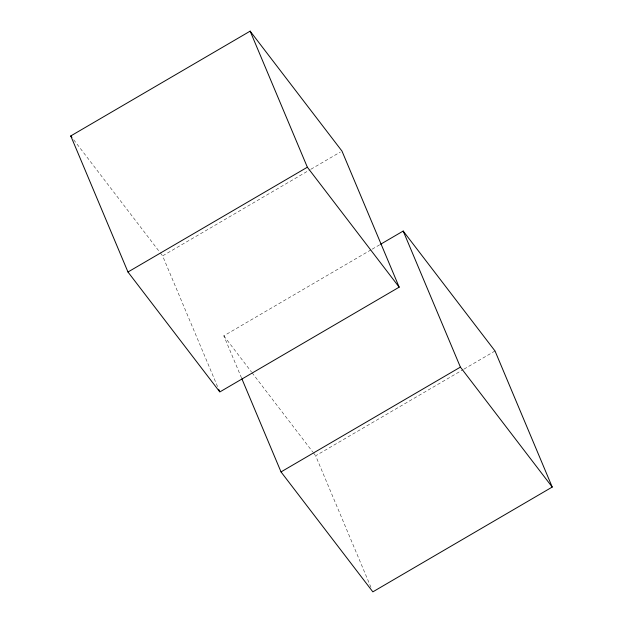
<?xml version="1.0" encoding="UTF-8"?>
<svg xmlns="http://www.w3.org/2000/svg" width="623" height="623" viewBox="0 0 623 623"><rect width="100%" height="100%" fill="white"/><g stroke="black" fill="none" stroke-linecap="round" stroke-linejoin="round"><path stroke-width="0.47" stroke-dasharray="3.12 2.34" d="M217.544 386.579L162.603 255.882L310.129 169.697M310.97 169.207L340.306 152.067M241.506 377.912L223.821 335.836L371.347 249.659M372.188 249.169L379.726 244.761M370.965 587.372L315.643 455.779L463.177 369.595M464.01 369.104L495.028 350.99M73.716 139.786L159.659 252.035M160.243 252.806L162.603 255.882M223.821 335.836L251.482 371.97M252.074 372.741L312.707 451.932M313.291 452.703L315.643 455.779"/><path stroke-width="0.93" d="M70.773 135.939L250.15 31.15L341.98 151.085L399.179 287.164L219.802 391.953L127.972 272.01L70.773 135.939L71.949 137.473M127.972 272.01L307.357 167.221L250.15 31.15M380.567 244.271L403.198 231.047L495.028 350.99L552.227 487.061L372.85 591.85L281.02 471.915L241.88 378.807M281.02 471.915L460.397 367.118L403.198 231.047M307.357 167.221L399.179 287.164M460.397 367.118L552.227 487.061M218.673 389.266L219.421 391.057"/></g></svg>
